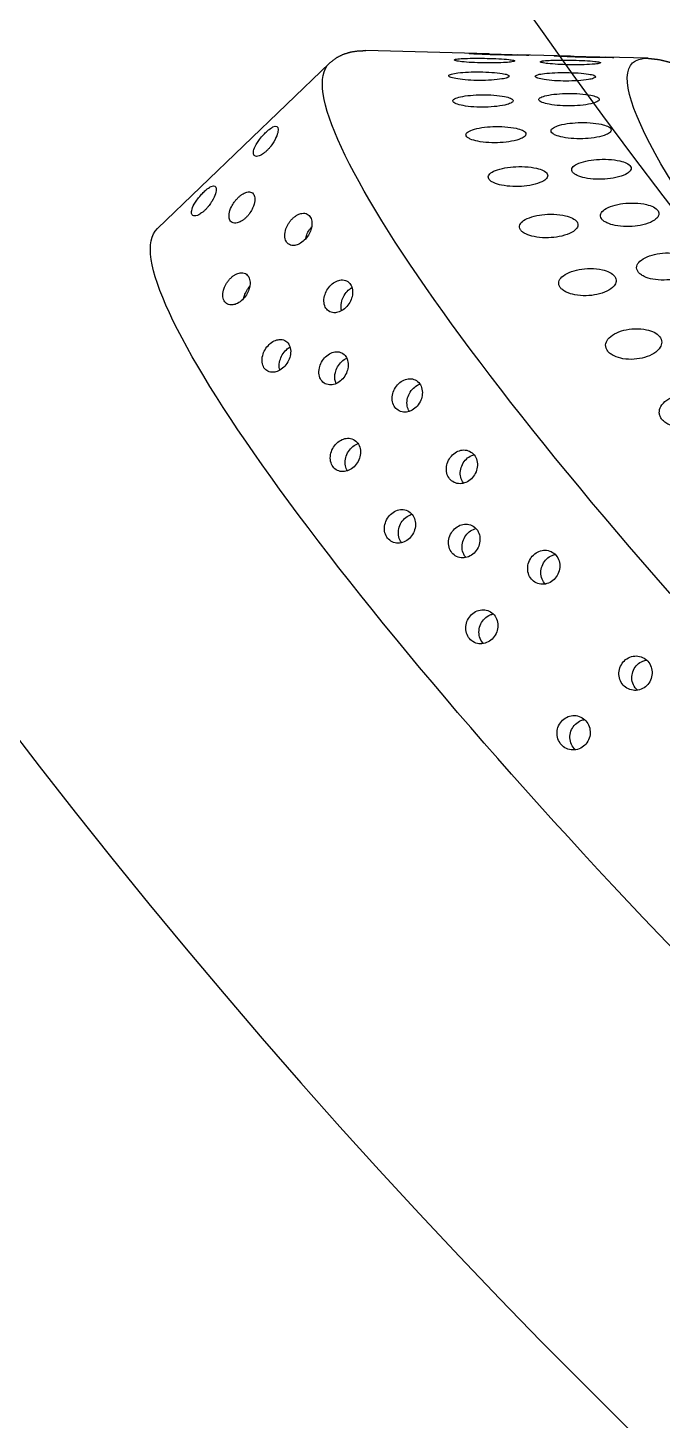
# Model space of a CAD drawing. Extents: x 528 to 612, y 788 to 934.
# Drawn here: x 559.004 to 560.356, y 837.241 to 840.211 of the extents above; entities that cross this region are included whole.
import ezdxf

# ---------------------------------------------------------------- set-up
doc = ezdxf.new("R2010")
doc.units = 0
doc.header["$MEASUREMENT"] = 0
doc.layers.add('1', color=4, linetype='Continuous')

# ---------------------------------------------------------------- blocks, each defined once
blk = doc.blocks.new('2010 FLAIR')
at = {"layer": '1'}
for p, q in [((31.7535, 34.5507), (31.4909, 34.5579)), ((31.9268, 34.546), (31.8135, 34.5491)), ((32.092, 34.5415), (32.0007, 34.544)), ((31.0464, 34.1783), (31.4131, 34.5312))]:
    blk.add_line(p, q, dxfattribs=at)
at = {"layer": '1', "color": 3}
blk.add_arc((41.8158, 41.5676), 13.9402, 181.83685, 248.53275, dxfattribs=at)
at = {"layer": '1', "color": 2}
blk.add_arc((41.1208, 41.1208), 11.3218, 180, 250.41397, dxfattribs=at)
at = {"layer": '1', "extrusion": (1.92441e-17, -2.00009e-17, -1)}
for centre, major_axis, start_param, end_param in [((33.0488, 33.503), (-0.9895, 1.0284), 2.994561, 6.430217), ((32.3464, 32.8272), (-1.3, 1.3511), 3.141593, 6.283185)]:
    blk.add_ellipse(centre, major_axis=major_axis, ratio=0.145722, start_param=start_param, end_param=end_param, dxfattribs=at)
at = {"layer": '1', "extrusion": (3.84882e-17, -4.00018e-17, -1)}
blk.add_ellipse((32.7131, 33.18), major_axis=(-1.3, 1.3511), ratio=0.145722, start_param=3.141593, end_param=6.283185, dxfattribs=at)
at = {"layer": '1'}
for points in [[(31.4131, 34.5312), (31.4271, 34.5422), (31.4426, 34.5501), (31.4586, 34.555), (31.4748, 34.5575), (31.4909, 34.5579)], [(32.092, 34.5415), (32.116, 34.5388), (32.1403, 34.5329), (32.1656, 34.5241), (32.1924, 34.5126), (32.2209, 34.4985), (32.2513, 34.4819), (32.2835, 34.4626), (32.3177, 34.4408), (32.3537, 34.4165), (32.3915, 34.3898), (32.4311, 34.3607), (32.4724, 34.3292), (32.5151, 34.2956), (32.5594, 34.2598), (32.605, 34.222), (32.6518, 34.1822), (32.6997, 34.1406), (32.7486, 34.0972), (32.7983, 34.0523), (32.8487, 34.0058)]]:
    blk.add_open_spline(points, degree=1, dxfattribs=at)
at = {"layer": '1', "color": 3}
for points, knots in [([(31.7496, 34.5413), (31.7418, 34.5415), (31.7333, 34.5416), (31.7168, 34.5416), (31.7088, 34.5414), (31.6964, 34.5409), (31.6909, 34.5406), (31.6848, 34.5399), (31.6831, 34.5396), (31.6806, 34.539), (31.6798, 34.5387), (31.6792, 34.538), (31.6794, 34.5376), (31.6806, 34.5369), (31.6817, 34.5365), (31.6861, 34.5354), (31.6906, 34.5347), (31.7014, 34.5335), (31.7087, 34.5329), (31.7244, 34.5321), (31.7328, 34.5318), (31.7486, 34.5315), (31.7575, 34.5314), (31.7746, 34.5318), (31.7828, 34.5321), (31.7942, 34.5329), (31.7986, 34.5333), (31.8053, 34.5344), (31.8074, 34.535), (31.8085, 34.5362), (31.8075, 34.5368), (31.8029, 34.5379), (31.7993, 34.5384), (31.7897, 34.5395), (31.7823, 34.54), (31.7663, 34.5408), (31.7577, 34.5411), (31.7496, 34.5413)], [0, 0, 0, 0, 0.0233552, 0.0233552, 0.0467103, 0.0467103, 0.0658795, 0.0658795, 0.0754641, 0.0754641, 0.0850487, 0.0850487, 0.0946332, 0.0946332, 0.1042178, 0.1042178, 0.123387, 0.123387, 0.1467421, 0.1467421, 0.1700973, 0.1700973, 0.1945396, 0.1945396, 0.2189818, 0.2189818, 0.2355966, 0.2355966, 0.2522113, 0.2522113, 0.2688261, 0.2688261, 0.2854408, 0.2854408, 0.3098831, 0.3098831, 0.3343253, 0.3343253, 0.3343253, 0.3343253]), ([(31.7848, 34.5499), (31.7772, 34.5501), (31.7687, 34.5503), (31.752, 34.5508), (31.7438, 34.551), (31.7309, 34.5513), (31.725, 34.5515), (31.7182, 34.5516), (31.7163, 34.5516), (31.7133, 34.5516), (31.7122, 34.5516), (31.711, 34.5515), (31.7108, 34.5514), (31.7115, 34.5513), (31.7123, 34.5512), (31.7159, 34.5509), (31.7199, 34.5506), (31.7298, 34.5501), (31.7367, 34.5498), (31.7518, 34.5492), (31.7599, 34.549), (31.7756, 34.5486), (31.7845, 34.5484), (31.8019, 34.5481), (31.8103, 34.548), (31.8223, 34.5479), (31.8272, 34.5479), (31.8346, 34.548), (31.8372, 34.548), (31.8393, 34.5482), (31.8389, 34.5482), (31.8353, 34.5484), (31.8321, 34.5486), (31.8234, 34.5488), (31.8165, 34.549), (31.8012, 34.5494), (31.7928, 34.5497), (31.7848, 34.5499)], [0, 0, 0, 0, 0.0233552, 0.0233552, 0.0467103, 0.0467103, 0.0658795, 0.0658795, 0.0754641, 0.0754641, 0.0850487, 0.0850487, 0.0946332, 0.0946332, 0.1042178, 0.1042178, 0.123387, 0.123387, 0.1467421, 0.1467421, 0.1700973, 0.1700973, 0.1945396, 0.1945396, 0.2189818, 0.2189818, 0.2355966, 0.2355966, 0.2522113, 0.2522113, 0.2688261, 0.2688261, 0.2854408, 0.2854408, 0.3098831, 0.3098831, 0.3343253, 0.3343253, 0.3343253, 0.3343253]), ([(31.9331, 34.5374), (31.9254, 34.5376), (31.9168, 34.5377), (31.9003, 34.5376), (31.8923, 34.5375), (31.8798, 34.537), (31.8743, 34.5367), (31.8682, 34.5359), (31.8665, 34.5357), (31.8641, 34.5351), (31.8633, 34.5347), (31.8626, 34.5341), (31.8628, 34.5337), (31.864, 34.533), (31.8651, 34.5326), (31.8695, 34.5315), (31.8741, 34.5308), (31.8849, 34.5296), (31.8922, 34.529), (31.9079, 34.5281), (31.9163, 34.5278), (31.9322, 34.5275), (31.9411, 34.5275), (31.9581, 34.5278), (31.9663, 34.5282), (31.9776, 34.529), (31.9821, 34.5294), (31.9887, 34.5305), (31.9908, 34.5311), (31.9919, 34.5323), (31.9909, 34.5329), (31.9863, 34.534), (31.9828, 34.5345), (31.9731, 34.5355), (31.9658, 34.5361), (31.9498, 34.5369), (31.9412, 34.5372), (31.9331, 34.5374)], [0, 0, 0, 0, 0.023389, 0.023389, 0.0467779, 0.0467779, 0.0659746, 0.0659746, 0.0755729, 0.0755729, 0.0851712, 0.0851712, 0.0947696, 0.0947696, 0.1043679, 0.1043679, 0.1235645, 0.1235645, 0.1469535, 0.1469535, 0.1703425, 0.1703425, 0.1947513, 0.1947513, 0.2191601, 0.2191601, 0.2357472, 0.2357472, 0.2523342, 0.2523342, 0.2689213, 0.2689213, 0.2855084, 0.2855084, 0.3099172, 0.3099172, 0.334326, 0.334326, 0.334326, 0.334326]), ([(31.9659, 34.5449), (31.9583, 34.5451), (31.9498, 34.5454), (31.9331, 34.5458), (31.9248, 34.5461), (31.9118, 34.5464), (31.906, 34.5465), (31.8992, 34.5466), (31.8973, 34.5467), (31.8942, 34.5467), (31.8932, 34.5466), (31.8919, 34.5466), (31.8918, 34.5465), (31.8925, 34.5464), (31.8933, 34.5463), (31.8968, 34.5459), (31.9009, 34.5457), (31.9108, 34.5452), (31.9177, 34.5448), (31.9328, 34.5443), (31.941, 34.544), (31.9567, 34.5436), (31.9656, 34.5434), (31.9829, 34.5431), (31.9913, 34.543), (32.0033, 34.543), (32.0081, 34.543), (32.0156, 34.543), (32.0182, 34.5431), (32.0203, 34.5432), (32.0198, 34.5433), (32.0162, 34.5435), (32.0131, 34.5436), (32.0044, 34.5439), (31.9975, 34.5441), (31.9822, 34.5445), (31.9738, 34.5447), (31.9659, 34.5449)], [0, 0, 0, 0, 0.023389, 0.023389, 0.0467779, 0.0467779, 0.0659746, 0.0659746, 0.0755729, 0.0755729, 0.0851712, 0.0851712, 0.0947696, 0.0947696, 0.1043679, 0.1043679, 0.1235645, 0.1235645, 0.1469535, 0.1469535, 0.1703425, 0.1703425, 0.1947513, 0.1947513, 0.2191601, 0.2191601, 0.2357472, 0.2357472, 0.2523342, 0.2523342, 0.2689213, 0.2689213, 0.2855084, 0.2855084, 0.3099172, 0.3099172, 0.334326, 0.334326, 0.334326, 0.334326]), ([(31.7338, 34.5124), (31.726, 34.5125), (31.7176, 34.5124), (31.7013, 34.5117), (31.6936, 34.5112), (31.6819, 34.5097), (31.6768, 34.5089), (31.6715, 34.5073), (31.6701, 34.5067), (31.6681, 34.5055), (31.6676, 34.5049), (31.6676, 34.5036), (31.668, 34.5029), (31.6699, 34.5016), (31.6712, 34.501), (31.6764, 34.4992), (31.6814, 34.4982), (31.693, 34.4964), (31.7007, 34.4956), (31.7168, 34.4945), (31.7253, 34.4942), (31.7412, 34.4942), (31.7501, 34.4944), (31.7667, 34.4955), (31.7746, 34.4963), (31.7852, 34.4981), (31.7893, 34.499), (31.795, 34.5011), (31.7966, 34.5022), (31.7967, 34.5044), (31.7952, 34.5055), (31.7896, 34.5076), (31.7856, 34.5084), (31.7751, 34.5101), (31.7673, 34.5109), (31.7508, 34.512), (31.742, 34.5123), (31.7338, 34.5124)], [0, 0, 0, 0, 0.0233552, 0.0233552, 0.0467103, 0.0467103, 0.0658795, 0.0658795, 0.0754641, 0.0754641, 0.0850487, 0.0850487, 0.0946332, 0.0946332, 0.1042178, 0.1042178, 0.123387, 0.123387, 0.1467421, 0.1467421, 0.1700973, 0.1700973, 0.1945396, 0.1945396, 0.2189818, 0.2189818, 0.2355966, 0.2355966, 0.2522113, 0.2522113, 0.2688261, 0.2688261, 0.2854408, 0.2854408, 0.3098831, 0.3098831, 0.3343253, 0.3343253, 0.3343253, 0.3343253]), ([(31.9183, 34.5111), (31.9105, 34.5112), (31.902, 34.5111), (31.8857, 34.5104), (31.878, 34.5098), (31.8662, 34.5084), (31.8612, 34.5076), (31.8558, 34.506), (31.8544, 34.5054), (31.8525, 34.5042), (31.852, 34.5036), (31.8519, 34.5023), (31.8524, 34.5016), (31.8542, 34.5003), (31.8556, 34.4997), (31.8608, 34.4979), (31.8658, 34.4968), (31.8774, 34.495), (31.8851, 34.4942), (31.9013, 34.4932), (31.9097, 34.4929), (31.9257, 34.4929), (31.9345, 34.4931), (31.9511, 34.4942), (31.9589, 34.495), (31.9696, 34.4968), (31.9736, 34.4977), (31.9793, 34.4998), (31.9809, 34.5009), (31.981, 34.5031), (31.9795, 34.5042), (31.974, 34.5062), (31.97, 34.5071), (31.9595, 34.5088), (31.9517, 34.5096), (31.9352, 34.5107), (31.9264, 34.511), (31.9183, 34.5111)], [0, 0, 0, 0, 0.023389, 0.023389, 0.0467779, 0.0467779, 0.0659746, 0.0659746, 0.0755729, 0.0755729, 0.0851712, 0.0851712, 0.0947696, 0.0947696, 0.1043679, 0.1043679, 0.1235645, 0.1235645, 0.1469535, 0.1469535, 0.1703425, 0.1703425, 0.1947513, 0.1947513, 0.2191601, 0.2191601, 0.2357472, 0.2357472, 0.2523342, 0.2523342, 0.2689213, 0.2689213, 0.2855084, 0.2855084, 0.3099172, 0.3099172, 0.334326, 0.334326, 0.334326, 0.334326]), ([(31.7378, 34.4636), (31.7301, 34.4635), (31.7217, 34.4631), (31.7059, 34.4617), (31.6985, 34.4607), (31.6876, 34.4583), (31.683, 34.4568), (31.6784, 34.4544), (31.6773, 34.4535), (31.676, 34.4517), (31.6758, 34.4508), (31.6763, 34.4489), (31.677, 34.448), (31.6794, 34.4462), (31.6811, 34.4453), (31.687, 34.4429), (31.6924, 34.4415), (31.7047, 34.4392), (31.7127, 34.4383), (31.7292, 34.4372), (31.7377, 34.4371), (31.7535, 34.4374), (31.7622, 34.438), (31.7783, 34.4399), (31.7858, 34.4412), (31.7956, 34.444), (31.7992, 34.4454), (31.804, 34.4485), (31.8051, 34.4502), (31.8041, 34.4534), (31.8021, 34.455), (31.7957, 34.4578), (31.7912, 34.459), (31.78, 34.4613), (31.7719, 34.4623), (31.7549, 34.4635), (31.746, 34.4637), (31.7378, 34.4636)], [0, 0, 0, 0, 0.0233552, 0.0233552, 0.0467103, 0.0467103, 0.0658795, 0.0658795, 0.0754641, 0.0754641, 0.0850487, 0.0850487, 0.0946332, 0.0946332, 0.1042178, 0.1042178, 0.123387, 0.123387, 0.1467421, 0.1467421, 0.1700973, 0.1700973, 0.1945396, 0.1945396, 0.2189818, 0.2189818, 0.2355966, 0.2355966, 0.2522113, 0.2522113, 0.2688261, 0.2688261, 0.2854408, 0.2854408, 0.3098831, 0.3098831, 0.3343253, 0.3343253, 0.3343253, 0.3343253]), ([(31.9216, 34.4664), (31.9139, 34.4664), (31.9055, 34.466), (31.8897, 34.4646), (31.8823, 34.4635), (31.8713, 34.4611), (31.8667, 34.4597), (31.8621, 34.4572), (31.861, 34.4564), (31.8597, 34.4546), (31.8594, 34.4536), (31.86, 34.4518), (31.8607, 34.4508), (31.8631, 34.449), (31.8648, 34.4482), (31.8707, 34.4457), (31.8762, 34.4443), (31.8885, 34.4421), (31.8965, 34.4411), (31.913, 34.4401), (31.9215, 34.4399), (31.9373, 34.4403), (31.946, 34.4408), (31.9621, 34.4427), (31.9695, 34.4441), (31.9793, 34.4469), (31.983, 34.4483), (31.9877, 34.4514), (31.9888, 34.4531), (31.9878, 34.4563), (31.9858, 34.4579), (31.9794, 34.4607), (31.975, 34.4619), (31.9637, 34.4641), (31.9556, 34.4651), (31.9386, 34.4663), (31.9298, 34.4665), (31.9216, 34.4664)], [0, 0, 0, 0, 0.023389, 0.023389, 0.0467779, 0.0467779, 0.0659746, 0.0659746, 0.0755729, 0.0755729, 0.0851712, 0.0851712, 0.0947696, 0.0947696, 0.1043679, 0.1043679, 0.1235645, 0.1235645, 0.1469535, 0.1469535, 0.1703425, 0.1703425, 0.1947513, 0.1947513, 0.2191601, 0.2191601, 0.2357472, 0.2357472, 0.2523342, 0.2523342, 0.2689213, 0.2689213, 0.2855084, 0.2855084, 0.3099172, 0.3099172, 0.334326, 0.334326, 0.334326, 0.334326]), ([(31.2797, 34.3445), (31.2813, 34.3461), (31.2829, 34.3477), (31.2858, 34.351), (31.2872, 34.3527), (31.2909, 34.3576), (31.2929, 34.3606), (31.2984, 34.3698), (31.3006, 34.3751), (31.3033, 34.384), (31.3038, 34.3874), (31.3033, 34.3955), (31.3007, 34.3989), (31.2908, 34.3941), (31.2881, 34.3925), (31.2838, 34.3891), (31.2827, 34.3882), (31.2804, 34.3862), (31.2792, 34.3851), (31.2768, 34.3828), (31.2756, 34.3816), (31.2732, 34.3791), (31.2721, 34.3779), (31.2676, 34.3728), (31.2646, 34.369), (31.2537, 34.3537), (31.2508, 34.3449), (31.2512, 34.3369), (31.2521, 34.3346), (31.256, 34.3322), (31.259, 34.3318), (31.2655, 34.3342), (31.2678, 34.3353), (31.2719, 34.338), (31.2734, 34.339), (31.2764, 34.3415), (31.278, 34.3429), (31.2797, 34.3445)], [0, 0, 0, 0, 0.0069049, 0.0069049, 0.0138098, 0.0138098, 0.0276196, 0.0276196, 0.0621946, 0.0621946, 0.0967696, 0.0967696, 0.172591, 0.172591, 0.1905104, 0.1905104, 0.1954315, 0.1954315, 0.2003527, 0.2003527, 0.2052739, 0.2052739, 0.2101951, 0.2101951, 0.2281145, 0.2281145, 0.3039359, 0.3039359, 0.3385109, 0.3385109, 0.3730859, 0.3730859, 0.3868957, 0.3868957, 0.3938006, 0.3938006, 0.4007055, 0.4007055, 0.4007055, 0.4007055]), ([(31.7616, 34.3957), (31.7539, 34.3954), (31.7457, 34.3947), (31.7305, 34.3924), (31.7235, 34.3909), (31.7134, 34.3874), (31.7093, 34.3854), (31.7056, 34.3821), (31.7048, 34.3809), (31.704, 34.3785), (31.7041, 34.3773), (31.7052, 34.3749), (31.7062, 34.3737), (31.7092, 34.3714), (31.7111, 34.3703), (31.7177, 34.3673), (31.7235, 34.3657), (31.7364, 34.3631), (31.7446, 34.3621), (31.7612, 34.3612), (31.7697, 34.3613), (31.7854, 34.3621), (31.7938, 34.363), (31.8092, 34.3659), (31.8162, 34.3678), (31.8251, 34.3717), (31.8283, 34.3736), (31.8321, 34.3777), (31.8327, 34.38), (31.8307, 34.3841), (31.8282, 34.3861), (31.8209, 34.3896), (31.8161, 34.3911), (31.8042, 34.3937), (31.7958, 34.3948), (31.7785, 34.396), (31.7696, 34.396), (31.7616, 34.3957)], [0, 0, 0, 0, 0.0233552, 0.0233552, 0.0467103, 0.0467103, 0.0658795, 0.0658795, 0.0754641, 0.0754641, 0.0850487, 0.0850487, 0.0946332, 0.0946332, 0.1042178, 0.1042178, 0.123387, 0.123387, 0.1467421, 0.1467421, 0.1700973, 0.1700973, 0.1945396, 0.1945396, 0.2189818, 0.2189818, 0.2355966, 0.2355966, 0.2522113, 0.2522113, 0.2688261, 0.2688261, 0.2854408, 0.2854408, 0.3098831, 0.3098831, 0.3343253, 0.3343253, 0.3343253, 0.3343253]), ([(31.9432, 34.4042), (31.9355, 34.4039), (31.9273, 34.4032), (31.9121, 34.4009), (31.905, 34.3994), (31.895, 34.3959), (31.8908, 34.3939), (31.8871, 34.3906), (31.8863, 34.3894), (31.8855, 34.387), (31.8856, 34.3858), (31.8867, 34.3834), (31.8877, 34.3822), (31.8907, 34.3799), (31.8926, 34.3788), (31.8992, 34.3758), (31.905, 34.3742), (31.9179, 34.3716), (31.9261, 34.3706), (31.9428, 34.3697), (31.9513, 34.3698), (31.967, 34.3706), (31.9754, 34.3715), (31.9908, 34.3744), (31.9978, 34.3764), (32.0066, 34.3802), (32.0099, 34.3821), (32.0136, 34.3863), (32.0141, 34.3885), (32.0122, 34.3926), (32.0097, 34.3947), (32.0024, 34.3981), (31.9976, 34.3996), (31.9857, 34.4022), (31.9774, 34.4033), (31.9601, 34.4045), (31.9512, 34.4045), (31.9432, 34.4042)], [0, 0, 0, 0, 0.023389, 0.023389, 0.0467779, 0.0467779, 0.0659746, 0.0659746, 0.0755729, 0.0755729, 0.0851712, 0.0851712, 0.0947696, 0.0947696, 0.1043679, 0.1043679, 0.1235645, 0.1235645, 0.1469535, 0.1469535, 0.1703425, 0.1703425, 0.1947513, 0.1947513, 0.2191601, 0.2191601, 0.2357472, 0.2357472, 0.2523342, 0.2523342, 0.2689213, 0.2689213, 0.2855084, 0.2855084, 0.3099172, 0.3099172, 0.334326, 0.334326, 0.334326, 0.334326]), ([(31.8046, 34.3099), (31.797, 34.3094), (31.7891, 34.3083), (31.7746, 34.305), (31.7681, 34.3029), (31.759, 34.2983), (31.7554, 34.2958), (31.7525, 34.2916), (31.7519, 34.2901), (31.7518, 34.2871), (31.7521, 34.2856), (31.7538, 34.2828), (31.7551, 34.2813), (31.7585, 34.2786), (31.7607, 34.2774), (31.768, 34.2739), (31.7741, 34.2721), (31.7874, 34.2694), (31.7957, 34.2684), (31.8125, 34.2678), (31.8209, 34.2681), (31.8362, 34.2695), (31.8443, 34.2709), (31.8589, 34.2748), (31.8654, 34.2774), (31.8733, 34.2823), (31.8761, 34.2847), (31.8789, 34.2899), (31.8789, 34.2926), (31.876, 34.2976), (31.873, 34.3), (31.8649, 34.3041), (31.8598, 34.3057), (31.8473, 34.3087), (31.8388, 34.3098), (31.8213, 34.3107), (31.8125, 34.3106), (31.8046, 34.3099)], [0, 0, 0, 0, 0.0233552, 0.0233552, 0.0467103, 0.0467103, 0.0658795, 0.0658795, 0.0754641, 0.0754641, 0.0850487, 0.0850487, 0.0946332, 0.0946332, 0.1042178, 0.1042178, 0.123387, 0.123387, 0.1467421, 0.1467421, 0.1700973, 0.1700973, 0.1945396, 0.1945396, 0.2189818, 0.2189818, 0.2355966, 0.2355966, 0.2522113, 0.2522113, 0.2688261, 0.2688261, 0.2854408, 0.2854408, 0.3098831, 0.3098831, 0.3343253, 0.3343253, 0.3343253, 0.3343253]), ([(31.9825, 34.3255), (31.9749, 34.3249), (31.967, 34.3238), (31.9525, 34.3206), (31.9459, 34.3184), (31.9368, 34.3139), (31.9332, 34.3114), (31.9303, 34.3071), (31.9297, 34.3057), (31.9295, 34.3027), (31.9299, 34.3012), (31.9316, 34.2983), (31.9329, 34.2969), (31.9363, 34.2942), (31.9385, 34.2929), (31.9458, 34.2895), (31.9519, 34.2877), (31.9653, 34.2849), (31.9736, 34.2839), (31.9904, 34.2833), (31.9988, 34.2836), (32.014, 34.2851), (32.0222, 34.2865), (32.0368, 34.2904), (32.0432, 34.2929), (32.0512, 34.2979), (32.0539, 34.3003), (32.0567, 34.3054), (32.0567, 34.3082), (32.0538, 34.3132), (32.0508, 34.3156), (32.0427, 34.3197), (32.0376, 34.3213), (32.0252, 34.3242), (32.0166, 34.3253), (31.9992, 34.3263), (31.9904, 34.3261), (31.9825, 34.3255)], [0, 0, 0, 0, 0.023389, 0.023389, 0.0467779, 0.0467779, 0.0659746, 0.0659746, 0.0755729, 0.0755729, 0.0851712, 0.0851712, 0.0947696, 0.0947696, 0.1043679, 0.1043679, 0.1235645, 0.1235645, 0.1469535, 0.1469535, 0.1703425, 0.1703425, 0.1947513, 0.1947513, 0.2191601, 0.2191601, 0.2357472, 0.2357472, 0.2523342, 0.2523342, 0.2689213, 0.2689213, 0.2855084, 0.2855084, 0.3099172, 0.3099172, 0.334326, 0.334326, 0.334326, 0.334326]), ([(31.1477, 34.2175), (31.1493, 34.2191), (31.1509, 34.2207), (31.1538, 34.224), (31.1552, 34.2257), (31.1589, 34.2306), (31.161, 34.2337), (31.1664, 34.2428), (31.1686, 34.2481), (31.1713, 34.257), (31.1718, 34.2604), (31.1714, 34.2685), (31.1687, 34.2719), (31.1588, 34.2671), (31.1561, 34.2655), (31.1518, 34.2621), (31.1507, 34.2613), (31.1484, 34.2592), (31.1472, 34.2581), (31.1448, 34.2558), (31.1436, 34.2546), (31.1412, 34.2521), (31.1401, 34.2509), (31.1356, 34.2458), (31.1326, 34.242), (31.1217, 34.2267), (31.1188, 34.2179), (31.1192, 34.2099), (31.1201, 34.2077), (31.124, 34.2052), (31.127, 34.2048), (31.1335, 34.2072), (31.1358, 34.2083), (31.1399, 34.211), (31.1414, 34.212), (31.1445, 34.2145), (31.1461, 34.2159), (31.1477, 34.2175)], [0, 0, 0, 0, 0.0069049, 0.0069049, 0.0138098, 0.0138098, 0.0276196, 0.0276196, 0.0621946, 0.0621946, 0.0967696, 0.0967696, 0.172591, 0.172591, 0.1905104, 0.1905104, 0.1954315, 0.1954315, 0.2003527, 0.2003527, 0.2052739, 0.2052739, 0.2101951, 0.2101951, 0.2281145, 0.2281145, 0.3039359, 0.3039359, 0.3385109, 0.3385109, 0.3730859, 0.3730859, 0.3868957, 0.3868957, 0.3938006, 0.3938006, 0.4007055, 0.4007055, 0.4007055, 0.4007055]), ([(31.2349, 34.2014), (31.2365, 34.2029), (31.2381, 34.2046), (31.241, 34.2081), (31.2424, 34.2099), (31.246, 34.2153), (31.2479, 34.2189), (31.2519, 34.2278), (31.2533, 34.2331), (31.2542, 34.2422), (31.2537, 34.2459), (31.2516, 34.2516), (31.2498, 34.2541), (31.2445, 34.2568), (31.2411, 34.2572), (31.2346, 34.2555), (31.2319, 34.2544), (31.2274, 34.2517), (31.2258, 34.2506), (31.2225, 34.2481), (31.2209, 34.2467), (31.2175, 34.2435), (31.216, 34.2418), (31.213, 34.2383), (31.2116, 34.2365), (31.2079, 34.2313), (31.2059, 34.2279), (31.2016, 34.2192), (31.2, 34.214), (31.1987, 34.2049), (31.1991, 34.201), (31.2011, 34.1953), (31.2029, 34.1929), (31.2084, 34.1899), (31.212, 34.1894), (31.2189, 34.191), (31.2218, 34.1921), (31.2266, 34.1948), (31.2283, 34.1959), (31.2316, 34.1984), (31.2333, 34.1998), (31.2349, 34.2014)], [0, 0, 0, 0, 0.0068348, 0.0068348, 0.0136695, 0.0136695, 0.027339, 0.027339, 0.0535624, 0.0535624, 0.0797858, 0.0797858, 0.1072813, 0.1072813, 0.1347768, 0.1347768, 0.1487269, 0.1487269, 0.155702, 0.155702, 0.162677, 0.162677, 0.1696521, 0.1696521, 0.1766272, 0.1766272, 0.1905773, 0.1905773, 0.2180728, 0.2180728, 0.2455682, 0.2455682, 0.2717917, 0.2717917, 0.2980151, 0.2980151, 0.3116846, 0.3116846, 0.3185193, 0.3185193, 0.3253541, 0.3253541, 0.3253541, 0.3253541]), ([(31.3596, 34.1534), (31.3628, 34.1565), (31.3658, 34.1603), (31.3706, 34.168), (31.3724, 34.172), (31.3753, 34.1809), (31.3761, 34.1861), (31.3757, 34.1952), (31.3747, 34.199), (31.3714, 34.205), (31.369, 34.2076), (31.3627, 34.2108), (31.3589, 34.2114), (31.3518, 34.2103), (31.3485, 34.2093), (31.3433, 34.2065), (31.3416, 34.2054), (31.3381, 34.2029), (31.3363, 34.2014), (31.3331, 34.1983), (31.3315, 34.1965), (31.3286, 34.1929), (31.3272, 34.191), (31.3236, 34.1853), (31.3217, 34.1814), (31.3186, 34.1727), (31.3177, 34.1675), (31.3179, 34.1584), (31.3189, 34.1545), (31.3221, 34.1485), (31.3245, 34.1459), (31.3309, 34.1426), (31.3348, 34.1419), (31.3422, 34.1429), (31.3456, 34.144), (31.3526, 34.1476), (31.3563, 34.1502), (31.3596, 34.1534)], [0, 0, 0, 0, 0.0136716, 0.0136716, 0.0273431, 0.0273431, 0.0484006, 0.0484006, 0.0694582, 0.0694582, 0.0910856, 0.0910856, 0.1127131, 0.1127131, 0.1264894, 0.1264894, 0.1333775, 0.1333775, 0.1402657, 0.1402657, 0.1471538, 0.1471538, 0.154042, 0.154042, 0.1678183, 0.1678183, 0.1894457, 0.1894457, 0.2110732, 0.2110732, 0.2321307, 0.2321307, 0.2531882, 0.2531882, 0.2668598, 0.2668598, 0.2805313, 0.2805313, 0.2805313, 0.2805313]), ([(32.0389, 34.2316), (32.0316, 34.2307), (32.0239, 34.2291), (32.0102, 34.2249), (32.0042, 34.2222), (31.996, 34.2165), (31.993, 34.2134), (31.9909, 34.2083), (31.9907, 34.2066), (31.9911, 34.2031), (31.9917, 34.2014), (31.9939, 34.198), (31.9955, 34.1964), (31.9994, 34.1933), (32.0017, 34.1919), (32.0096, 34.1881), (32.016, 34.1862), (32.0297, 34.1834), (32.0381, 34.1825), (32.0547, 34.1823), (32.063, 34.1829), (32.0778, 34.1852), (32.0855, 34.187), (32.0992, 34.1921), (32.1051, 34.1953), (32.1121, 34.2013), (32.1143, 34.2042), (32.1161, 34.2103), (32.1156, 34.2135), (32.1118, 34.2193), (32.1084, 34.2221), (32.0996, 34.2266), (32.0943, 34.2283), (32.0814, 34.2314), (32.0727, 34.2325), (32.0553, 34.233), (32.0466, 34.2326), (32.0389, 34.2316)], [0, 0, 0, 0, 0.023389, 0.023389, 0.0467779, 0.0467779, 0.0659746, 0.0659746, 0.0755729, 0.0755729, 0.0851712, 0.0851712, 0.0947696, 0.0947696, 0.1043679, 0.1043679, 0.1235645, 0.1235645, 0.1469535, 0.1469535, 0.1703425, 0.1703425, 0.1947513, 0.1947513, 0.2191601, 0.2191601, 0.2357472, 0.2357472, 0.2523342, 0.2523342, 0.2689213, 0.2689213, 0.2855084, 0.2855084, 0.3099172, 0.3099172, 0.334326, 0.334326, 0.334326, 0.334326]), ([(31.362, 34.1559), (31.3626, 34.1589), (31.3636, 34.162), (31.3662, 34.1684), (31.3681, 34.1721), (31.3718, 34.1777), (31.3731, 34.1795), (31.3748, 34.1816), (31.375, 34.1818), (31.3752, 34.1821)], [0.10627562, 0.10627562, 0.10627562, 0.10627562, 0.12011122, 0.12011122, 0.13392931, 0.13392931, 0.14083836, 0.14083836, 0.14184706, 0.14184706, 0.14184706, 0.14184706]), ([(31.8662, 34.2077), (31.8588, 34.2068), (31.8512, 34.2053), (31.8375, 34.201), (31.8315, 34.1983), (31.8234, 34.1926), (31.8203, 34.1895), (31.8183, 34.1844), (31.818, 34.1827), (31.8184, 34.1792), (31.8191, 34.1775), (31.8213, 34.1741), (31.8228, 34.1725), (31.8267, 34.1695), (31.8291, 34.168), (31.8369, 34.1642), (31.8433, 34.1623), (31.857, 34.1595), (31.8654, 34.1587), (31.882, 34.1585), (31.8902, 34.1591), (31.905, 34.1613), (31.9128, 34.1632), (31.9266, 34.1682), (31.9325, 34.1714), (31.9394, 34.1774), (31.9417, 34.1803), (31.9434, 34.1864), (31.9429, 34.1896), (31.9391, 34.1954), (31.9357, 34.1982), (31.9269, 34.2027), (31.9216, 34.2045), (31.9087, 34.2076), (31.9, 34.2086), (31.8826, 34.2092), (31.8739, 34.2087), (31.8662, 34.2077)], [0, 0, 0, 0, 0.0233552, 0.0233552, 0.0467103, 0.0467103, 0.0658795, 0.0658795, 0.0754641, 0.0754641, 0.0850487, 0.0850487, 0.0946332, 0.0946332, 0.1042178, 0.1042178, 0.123387, 0.123387, 0.1467421, 0.1467421, 0.1700973, 0.1700973, 0.1945396, 0.1945396, 0.2189818, 0.2189818, 0.2355966, 0.2355966, 0.2522113, 0.2522113, 0.2688261, 0.2688261, 0.2854408, 0.2854408, 0.3098831, 0.3098831, 0.3343253, 0.3343253, 0.3343253, 0.3343253]), ([(32.1115, 34.1242), (32.1044, 34.1229), (32.0971, 34.1208), (32.0843, 34.1155), (32.0788, 34.1121), (32.0717, 34.1054), (32.0692, 34.1017), (32.068, 34.0959), (32.068, 34.0939), (32.069, 34.0899), (32.0699, 34.0879), (32.0726, 34.0842), (32.0744, 34.0824), (32.0787, 34.079), (32.0812, 34.0775), (32.0895, 34.0734), (32.0961, 34.0715), (32.11, 34.0688), (32.1184, 34.0681), (32.1348, 34.0685), (32.1428, 34.0695), (32.157, 34.0726), (32.1644, 34.075), (32.1771, 34.0812), (32.1824, 34.085), (32.1883, 34.0921), (32.1901, 34.0955), (32.1909, 34.1025), (32.1899, 34.1061), (32.1852, 34.1126), (32.1814, 34.1156), (32.1721, 34.1205), (32.1665, 34.1223), (32.1534, 34.1254), (32.1446, 34.1263), (32.1274, 34.1264), (32.1189, 34.1255), (32.1115, 34.1242)], [0, 0, 0, 0, 0.023389, 0.023389, 0.0467779, 0.0467779, 0.0659746, 0.0659746, 0.0755729, 0.0755729, 0.0851712, 0.0851712, 0.0947696, 0.0947696, 0.1043679, 0.1043679, 0.1235645, 0.1235645, 0.1469535, 0.1469535, 0.1703425, 0.1703425, 0.1947513, 0.1947513, 0.2191601, 0.2191601, 0.2357472, 0.2357472, 0.2523342, 0.2523342, 0.2689213, 0.2689213, 0.2855084, 0.2855084, 0.3099172, 0.3099172, 0.334326, 0.334326, 0.334326, 0.334326]), ([(31.9453, 34.0909), (31.9382, 34.0895), (31.9309, 34.0875), (31.9182, 34.0821), (31.9127, 34.0788), (31.9056, 34.0721), (31.9031, 34.0684), (31.9019, 34.0625), (31.9019, 34.0605), (31.9029, 34.0566), (31.9038, 34.0546), (31.9065, 34.0509), (31.9082, 34.0491), (31.9126, 34.0457), (31.9151, 34.0442), (31.9234, 34.0402), (31.93, 34.0382), (31.9438, 34.0355), (31.9522, 34.0348), (31.9686, 34.0352), (31.9766, 34.0362), (31.9908, 34.0393), (31.9982, 34.0416), (32.0109, 34.0478), (32.0163, 34.0517), (32.0222, 34.0588), (32.0239, 34.0622), (32.0247, 34.0692), (32.0237, 34.0728), (32.0191, 34.0793), (32.0153, 34.0823), (32.0059, 34.0872), (32.0004, 34.0891), (31.9872, 34.0921), (31.9784, 34.093), (31.9612, 34.0931), (31.9527, 34.0922), (31.9453, 34.0909)], [0, 0, 0, 0, 0.0233552, 0.0233552, 0.0467103, 0.0467103, 0.0658795, 0.0658795, 0.0754641, 0.0754641, 0.0850487, 0.0850487, 0.0946332, 0.0946332, 0.1042178, 0.1042178, 0.123387, 0.123387, 0.1467421, 0.1467421, 0.1700973, 0.1700973, 0.1945396, 0.1945396, 0.2189818, 0.2189818, 0.2355966, 0.2355966, 0.2522113, 0.2522113, 0.2688261, 0.2688261, 0.2854408, 0.2854408, 0.3098831, 0.3098831, 0.3343253, 0.3343253, 0.3343253, 0.3343253]), ([(31.2276, 34.0264), (31.2308, 34.0295), (31.2338, 34.0333), (31.2386, 34.041), (31.2404, 34.045), (31.2434, 34.0539), (31.2441, 34.0591), (31.2437, 34.0682), (31.2427, 34.072), (31.2395, 34.078), (31.237, 34.0806), (31.2307, 34.0838), (31.2269, 34.0844), (31.2198, 34.0833), (31.2165, 34.0823), (31.2113, 34.0795), (31.2096, 34.0784), (31.2061, 34.0759), (31.2044, 34.0744), (31.2011, 34.0713), (31.1995, 34.0695), (31.1966, 34.0659), (31.1952, 34.064), (31.1916, 34.0583), (31.1897, 34.0544), (31.1866, 34.0457), (31.1857, 34.0405), (31.1859, 34.0314), (31.1869, 34.0275), (31.1901, 34.0215), (31.1925, 34.0189), (31.1989, 34.0156), (31.2029, 34.0149), (31.2102, 34.016), (31.2136, 34.017), (31.2207, 34.0206), (31.2243, 34.0233), (31.2276, 34.0264)], [0, 0, 0, 0, 0.0136716, 0.0136716, 0.0273431, 0.0273431, 0.0484006, 0.0484006, 0.0694582, 0.0694582, 0.0910856, 0.0910856, 0.1127131, 0.1127131, 0.1264894, 0.1264894, 0.1333775, 0.1333775, 0.1402657, 0.1402657, 0.1471538, 0.1471538, 0.154042, 0.154042, 0.1678183, 0.1678183, 0.1894457, 0.1894457, 0.2110732, 0.2110732, 0.2321307, 0.2321307, 0.2531882, 0.2531882, 0.2668598, 0.2668598, 0.2805313, 0.2805313, 0.2805313, 0.2805313]), ([(31.4477, 34.0095), (31.451, 34.0127), (31.454, 34.0166), (31.4586, 34.0247), (31.4603, 34.029), (31.4625, 34.0379), (31.4628, 34.043), (31.4616, 34.0521), (31.4602, 34.056), (31.4562, 34.0622), (31.4533, 34.0649), (31.4464, 34.0683), (31.4423, 34.069), (31.4348, 34.0684), (31.4311, 34.0674), (31.4236, 34.0637), (31.4198, 34.0611), (31.4132, 34.0548), (31.4102, 34.0509), (31.4055, 34.0428), (31.4038, 34.0386), (31.4015, 34.0297), (31.4011, 34.0247), (31.4022, 34.0156), (31.4036, 34.0116), (31.4076, 34.0055), (31.4104, 34.0028), (31.4174, 33.9993), (31.4215, 33.9985), (31.4292, 33.9991), (31.433, 34.0001), (31.4406, 34.0037), (31.4445, 34.0064), (31.4477, 34.0095)], [0, 0, 0, 0, 0.0137254, 0.0137254, 0.0274508, 0.0274508, 0.0453851, 0.0453851, 0.0633195, 0.0633195, 0.0815469, 0.0815469, 0.0997743, 0.0997743, 0.1135448, 0.1135448, 0.1273153, 0.1273153, 0.1410857, 0.1410857, 0.1548562, 0.1548562, 0.1730836, 0.1730836, 0.191311, 0.191311, 0.2092454, 0.2092454, 0.2271798, 0.2271798, 0.2409052, 0.2409052, 0.2546305, 0.2546305, 0.2546305, 0.2546305]), ([(31.23, 34.0289), (31.2306, 34.0319), (31.2316, 34.035), (31.2342, 34.0414), (31.2361, 34.0451), (31.2398, 34.0507), (31.2411, 34.0525), (31.2428, 34.0546), (31.243, 34.0548), (31.2433, 34.0551)], [0.10627562, 0.10627562, 0.10627562, 0.10627562, 0.12011122, 0.12011122, 0.13392931, 0.13392931, 0.14083836, 0.14083836, 0.14184706, 0.14184706, 0.14184706, 0.14184706]), ([(31.4392, 34.0031), (31.4386, 34.005), (31.4382, 34.0071), (31.4376, 34.0138), (31.4381, 34.0189), (31.4406, 34.0277), (31.4423, 34.0318), (31.4471, 34.0398), (31.4501, 34.0437), (31.4558, 34.0491), (31.4584, 34.0512), (31.4611, 34.0528)], [0.07459591, 0.07459591, 0.07459591, 0.07459591, 0.08376941, 0.08376941, 0.10280122, 0.10280122, 0.11656798, 0.11656798, 0.13033474, 0.13033474, 0.14038295, 0.14038295, 0.14038295, 0.14038295]), ([(32.0405, 33.9613), (32.0338, 33.9596), (32.0269, 33.957), (32.0152, 33.9505), (32.0102, 33.9465), (32.0042, 33.9387), (32.0022, 33.9345), (32.0019, 33.9279), (32.0021, 33.9257), (32.0036, 33.9213), (32.0048, 33.9191), (32.0079, 33.915), (32.0099, 33.9131), (32.0146, 33.9096), (32.0172, 33.908), (32.0259, 33.9038), (32.0326, 33.9019), (32.0465, 33.8994), (32.0548, 33.899), (32.0708, 33.9001), (32.0785, 33.9015), (32.0921, 33.9055), (32.099, 33.9084), (32.1107, 33.9158), (32.1154, 33.9203), (32.1202, 33.9284), (32.1215, 33.9323), (32.1214, 33.9401), (32.1199, 33.9442), (32.1145, 33.9512), (32.1104, 33.9545), (32.1005, 33.9595), (32.0948, 33.9614), (32.0815, 33.9643), (32.0728, 33.965), (32.0558, 33.9644), (32.0476, 33.9631), (32.0405, 33.9613)], [0, 0, 0, 0, 0.0233552, 0.0233552, 0.0467103, 0.0467103, 0.0658795, 0.0658795, 0.0754641, 0.0754641, 0.0850487, 0.0850487, 0.0946332, 0.0946332, 0.1042178, 0.1042178, 0.123387, 0.123387, 0.1467421, 0.1467421, 0.1700973, 0.1700973, 0.1945396, 0.1945396, 0.2189818, 0.2189818, 0.2355966, 0.2355966, 0.2522113, 0.2522113, 0.2688261, 0.2688261, 0.2854408, 0.2854408, 0.3098831, 0.3098831, 0.3343253, 0.3343253, 0.3343253, 0.3343253]), ([(31.3157, 33.8826), (31.319, 33.8857), (31.322, 33.8896), (31.3267, 33.8978), (31.3283, 33.9021), (31.3305, 33.9109), (31.3308, 33.916), (31.3297, 33.9251), (31.3282, 33.929), (31.3242, 33.9352), (31.3214, 33.9379), (31.3144, 33.9413), (31.3103, 33.942), (31.3028, 33.9414), (31.2991, 33.9404), (31.2916, 33.9368), (31.2878, 33.9341), (31.2813, 33.9278), (31.2782, 33.9239), (31.2735, 33.9158), (31.2718, 33.9116), (31.2695, 33.9027), (31.2691, 33.8977), (31.2702, 33.8886), (31.2716, 33.8846), (31.2756, 33.8785), (31.2784, 33.8758), (31.2854, 33.8723), (31.2895, 33.8715), (31.2972, 33.8721), (31.301, 33.8731), (31.3087, 33.8767), (31.3125, 33.8794), (31.3157, 33.8826)], [0, 0, 0, 0, 0.0137254, 0.0137254, 0.0274508, 0.0274508, 0.0453851, 0.0453851, 0.0633195, 0.0633195, 0.0815469, 0.0815469, 0.0997743, 0.0997743, 0.1135448, 0.1135448, 0.1273153, 0.1273153, 0.1410857, 0.1410857, 0.1548562, 0.1548562, 0.1730836, 0.1730836, 0.191311, 0.191311, 0.2092454, 0.2092454, 0.2271798, 0.2271798, 0.2409052, 0.2409052, 0.2546305, 0.2546305, 0.2546305, 0.2546305]), ([(31.3072, 33.8761), (31.3066, 33.878), (31.3062, 33.8801), (31.3056, 33.8868), (31.3061, 33.8919), (31.3086, 33.9007), (31.3103, 33.9048), (31.3151, 33.9128), (31.3181, 33.9167), (31.3238, 33.9221), (31.3264, 33.9242), (31.3291, 33.9258)], [0.07459591, 0.07459591, 0.07459591, 0.07459591, 0.08376941, 0.08376941, 0.10280122, 0.10280122, 0.11656798, 0.11656798, 0.13033474, 0.13033474, 0.14038295, 0.14038295, 0.14038295, 0.14038295]), ([(31.439, 33.8556), (31.4423, 33.8587), (31.4453, 33.8626), (31.4499, 33.871), (31.4514, 33.8754), (31.4533, 33.8844), (31.4535, 33.8894), (31.4519, 33.8984), (31.4503, 33.9024), (31.446, 33.9086), (31.443, 33.9114), (31.4358, 33.9149), (31.4316, 33.9157), (31.4239, 33.9152), (31.42, 33.9143), (31.4122, 33.9106), (31.4083, 33.9079), (31.4018, 33.9016), (31.3988, 33.8977), (31.3941, 33.8894), (31.3925, 33.885), (31.3905, 33.8761), (31.3903, 33.8711), (31.3918, 33.8621), (31.3934, 33.8581), (31.3977, 33.8518), (31.4007, 33.8491), (31.4079, 33.8456), (31.4121, 33.8447), (31.42, 33.8451), (31.424, 33.8461), (31.4319, 33.8497), (31.4357, 33.8524), (31.439, 33.8556)], [0, 0, 0, 0, 0.0137586, 0.0137586, 0.0275172, 0.0275172, 0.044295, 0.044295, 0.0610729, 0.0610729, 0.0780627, 0.0780627, 0.0950526, 0.0950526, 0.108841, 0.108841, 0.1226293, 0.1226293, 0.1364177, 0.1364177, 0.1502061, 0.1502061, 0.167196, 0.167196, 0.1841858, 0.1841858, 0.2009637, 0.2009637, 0.2177415, 0.2177415, 0.2315001, 0.2315001, 0.2452587, 0.2452587, 0.2452587, 0.2452587]), ([(31.4275, 33.8477), (31.4262, 33.8503), (31.4253, 33.8532), (31.4242, 33.861), (31.4245, 33.866), (31.4267, 33.8749), (31.4283, 33.8792), (31.4329, 33.8874), (31.436, 33.8913), (31.4425, 33.8976), (31.4463, 33.9003), (31.4501, 33.9021)], [0.06697775, 0.06697775, 0.06697775, 0.06697775, 0.07946388, 0.07946388, 0.09696122, 0.09696122, 0.11074218, 0.11074218, 0.12452314, 0.12452314, 0.13823061, 0.13823061, 0.13823061, 0.13823061]), ([(31.5977, 33.7973), (31.601, 33.8005), (31.604, 33.8044), (31.6085, 33.813), (31.61, 33.8176), (31.6115, 33.8265), (31.6114, 33.8315), (31.6095, 33.8405), (31.6077, 33.8446), (31.603, 33.8509), (31.5998, 33.8537), (31.5923, 33.8573), (31.5881, 33.8581), (31.5801, 33.8579), (31.576, 33.857), (31.5679, 33.8533), (31.5639, 33.8506), (31.5574, 33.8443), (31.5544, 33.8403), (31.5498, 33.8318), (31.5483, 33.8273), (31.5467, 33.8184), (31.5467, 33.8134), (31.5486, 33.8044), (31.5504, 33.8003), (31.5551, 33.794), (31.5583, 33.7912), (31.5658, 33.7876), (31.5701, 33.7867), (31.5781, 33.7869), (31.5823, 33.7878), (31.5905, 33.7914), (31.5945, 33.7942), (31.5977, 33.7973)], [0, 0, 0, 0, 0.0137992, 0.0137992, 0.0275983, 0.0275983, 0.0432499, 0.0432499, 0.0589015, 0.0589015, 0.0746941, 0.0746941, 0.0904868, 0.0904868, 0.1043038, 0.1043038, 0.1181207, 0.1181207, 0.1319377, 0.1319377, 0.1457547, 0.1457547, 0.1615473, 0.1615473, 0.17734, 0.17734, 0.1929915, 0.1929915, 0.2086431, 0.2086431, 0.2224423, 0.2224423, 0.2362415, 0.2362415, 0.2362415, 0.2362415]), ([(31.5835, 33.7885), (31.5814, 33.7915), (31.5798, 33.7953), (31.5782, 33.804), (31.5782, 33.8089), (31.5799, 33.8179), (31.5815, 33.8224), (31.586, 33.8308), (31.589, 33.8348), (31.5956, 33.8411), (31.5995, 33.8438), (31.6044, 33.846), (31.6052, 33.8463), (31.6061, 33.8467)], [0.06062855, 0.06062855, 0.06062855, 0.06062855, 0.07544879, 0.07544879, 0.09151617, 0.09151617, 0.10532637, 0.10532637, 0.11913657, 0.11913657, 0.13294677, 0.13294677, 0.13590198, 0.13590198, 0.13590198, 0.13590198]), ([(32.1503, 33.8213), (32.1439, 33.8191), (32.1376, 33.816), (32.1268, 33.8083), (32.1225, 33.8037), (32.1175, 33.7949), (32.1161, 33.7901), (32.1165, 33.7829), (32.117, 33.7804), (32.119, 33.7757), (32.1203, 33.7733), (32.1239, 33.769), (32.126, 33.767), (32.131, 33.7633), (32.1338, 33.7617), (32.1427, 33.7574), (32.1494, 33.7556), (32.1633, 33.7536), (32.1715, 33.7535), (32.1869, 33.7554), (32.1943, 33.7573), (32.207, 33.7622), (32.2134, 33.7658), (32.224, 33.7744), (32.2281, 33.7795), (32.2319, 33.7886), (32.2327, 33.7929), (32.2317, 33.8015), (32.2298, 33.8059), (32.2237, 33.8134), (32.2193, 33.8167), (32.2091, 33.8219), (32.2033, 33.8237), (32.1899, 33.8264), (32.1814, 33.8267), (32.1649, 33.8254), (32.157, 33.8236), (32.1503, 33.8213)], [0, 0, 0, 0, 0.0233552, 0.0233552, 0.0467103, 0.0467103, 0.0658795, 0.0658795, 0.0754641, 0.0754641, 0.0850487, 0.0850487, 0.0946332, 0.0946332, 0.1042178, 0.1042178, 0.123387, 0.123387, 0.1467421, 0.1467421, 0.1700973, 0.1700973, 0.1945396, 0.1945396, 0.2189818, 0.2189818, 0.2355966, 0.2355966, 0.2522113, 0.2522113, 0.2688261, 0.2688261, 0.2854408, 0.2854408, 0.3098831, 0.3098831, 0.3343253, 0.3343253, 0.3343253, 0.3343253]), ([(31.4657, 33.6703), (31.469, 33.6735), (31.472, 33.6774), (31.4765, 33.686), (31.478, 33.6906), (31.4795, 33.6996), (31.4795, 33.7045), (31.4775, 33.7135), (31.4757, 33.7176), (31.471, 33.7239), (31.4678, 33.7267), (31.4604, 33.7303), (31.4561, 33.7311), (31.4481, 33.7309), (31.444, 33.73), (31.4359, 33.7263), (31.432, 33.7236), (31.4254, 33.7173), (31.4224, 33.7133), (31.4179, 33.7048), (31.4163, 33.7003), (31.4147, 33.6914), (31.4147, 33.6864), (31.4166, 33.6774), (31.4184, 33.6733), (31.4231, 33.667), (31.4263, 33.6642), (31.4338, 33.6606), (31.4381, 33.6597), (31.4461, 33.6599), (31.4504, 33.6608), (31.4585, 33.6645), (31.4625, 33.6672), (31.4657, 33.6703)], [0, 0, 0, 0, 0.0137992, 0.0137992, 0.0275983, 0.0275983, 0.0432499, 0.0432499, 0.0589015, 0.0589015, 0.0746941, 0.0746941, 0.0904868, 0.0904868, 0.1043038, 0.1043038, 0.1181207, 0.1181207, 0.1319377, 0.1319377, 0.1457547, 0.1457547, 0.1615473, 0.1615473, 0.17734, 0.17734, 0.1929915, 0.1929915, 0.2086431, 0.2086431, 0.2224423, 0.2224423, 0.2362415, 0.2362415, 0.2362415, 0.2362415]), ([(31.4515, 33.6615), (31.4494, 33.6645), (31.4479, 33.6683), (31.4462, 33.677), (31.4462, 33.6819), (31.4479, 33.6909), (31.4495, 33.6954), (31.454, 33.7038), (31.457, 33.7078), (31.4636, 33.7141), (31.4675, 33.7168), (31.4724, 33.719), (31.4732, 33.7193), (31.4741, 33.7197)], [0.06062855, 0.06062855, 0.06062855, 0.06062855, 0.07544879, 0.07544879, 0.09151617, 0.09151617, 0.10532637, 0.10532637, 0.11913657, 0.11913657, 0.13294677, 0.13294677, 0.13590198, 0.13590198, 0.13590198, 0.13590198]), ([(31.7157, 33.6445), (31.719, 33.6477), (31.7219, 33.6517), (31.7263, 33.6604), (31.7277, 33.6651), (31.7288, 33.6742), (31.7286, 33.6791), (31.7263, 33.6881), (31.7242, 33.6922), (31.7192, 33.6986), (31.7158, 33.7014), (31.7081, 33.7051), (31.7037, 33.7061), (31.6955, 33.706), (31.6911, 33.7051), (31.6827, 33.7015), (31.6788, 33.6988), (31.6722, 33.6924), (31.6692, 33.6884), (31.6648, 33.6798), (31.6634, 33.6751), (31.6621, 33.6661), (31.6623, 33.6611), (31.6646, 33.6521), (31.6666, 33.648), (31.6717, 33.6416), (31.6751, 33.6388), (31.6828, 33.635), (31.6872, 33.6341), (31.6955, 33.6342), (31.6999, 33.635), (31.7084, 33.6386), (31.7124, 33.6414), (31.7157, 33.6445)], [0, 0, 0, 0, 0.0138375, 0.0138375, 0.027675, 0.027675, 0.0424425, 0.0424425, 0.0572099, 0.0572099, 0.0720648, 0.0720648, 0.0869196, 0.0869196, 0.1007671, 0.1007671, 0.1146145, 0.1146145, 0.128462, 0.128462, 0.1423095, 0.1423095, 0.1571643, 0.1571643, 0.1720192, 0.1720192, 0.1867866, 0.1867866, 0.201554, 0.201554, 0.2153916, 0.2153916, 0.2292291, 0.2292291, 0.2292291, 0.2292291]), ([(31.6992, 33.6352), (31.699, 33.6354), (31.6988, 33.6357), (31.6961, 33.6392), (31.6941, 33.6433), (31.6919, 33.6523), (31.6917, 33.6572), (31.693, 33.6662), (31.6944, 33.6708), (31.6988, 33.6795), (31.7018, 33.6835), (31.7084, 33.6898), (31.7124, 33.6926), (31.7181, 33.695), (31.7197, 33.6956), (31.7212, 33.696)], [0.05617633, 0.05617633, 0.05617633, 0.05617633, 0.05742541, 0.05742541, 0.07240619, 0.07240619, 0.08738697, 0.08738697, 0.10123039, 0.10123039, 0.11507381, 0.11507381, 0.12891724, 0.12891724, 0.13403982, 0.13403982, 0.13403982, 0.13403982]), ([(31.5837, 33.5175), (31.587, 33.5207), (31.5899, 33.5247), (31.5943, 33.5334), (31.5957, 33.5381), (31.5969, 33.5472), (31.5966, 33.5521), (31.5943, 33.5611), (31.5923, 33.5652), (31.5872, 33.5716), (31.5838, 33.5744), (31.5761, 33.5781), (31.5717, 33.5791), (31.5635, 33.579), (31.5591, 33.5781), (31.5508, 33.5745), (31.5468, 33.5718), (31.5402, 33.5654), (31.5372, 33.5614), (31.5328, 33.5528), (31.5314, 33.5481), (31.5301, 33.5391), (31.5303, 33.5341), (31.5326, 33.5251), (31.5346, 33.521), (31.5397, 33.5146), (31.5431, 33.5118), (31.5508, 33.5081), (31.5552, 33.5071), (31.5635, 33.5072), (31.568, 33.508), (31.5764, 33.5116), (31.5804, 33.5144), (31.5837, 33.5175)], [0, 0, 0, 0, 0.0138375, 0.0138375, 0.027675, 0.027675, 0.0424425, 0.0424425, 0.0572099, 0.0572099, 0.0720648, 0.0720648, 0.0869196, 0.0869196, 0.1007671, 0.1007671, 0.1146145, 0.1146145, 0.128462, 0.128462, 0.1423095, 0.1423095, 0.1571643, 0.1571643, 0.1720192, 0.1720192, 0.1867866, 0.1867866, 0.201554, 0.201554, 0.2153916, 0.2153916, 0.2292291, 0.2292291, 0.2292291, 0.2292291]), ([(31.5672, 33.5082), (31.567, 33.5084), (31.5668, 33.5087), (31.5641, 33.5122), (31.5621, 33.5163), (31.5599, 33.5253), (31.5597, 33.5302), (31.561, 33.5392), (31.5624, 33.5439), (31.5668, 33.5525), (31.5698, 33.5565), (31.5764, 33.5628), (31.5804, 33.5656), (31.5861, 33.568), (31.5877, 33.5686), (31.5892, 33.569)], [0.05617633, 0.05617633, 0.05617633, 0.05617633, 0.05742541, 0.05742541, 0.07240619, 0.07240619, 0.08738697, 0.08738697, 0.10123039, 0.10123039, 0.11507381, 0.11507381, 0.12891724, 0.12891724, 0.13403982, 0.13403982, 0.13403982, 0.13403982]), ([(31.7216, 33.4861), (31.7248, 33.4893), (31.7278, 33.4933), (31.7321, 33.5021), (31.7334, 33.5069), (31.7344, 33.516), (31.7341, 33.5209), (31.7316, 33.5299), (31.7294, 33.534), (31.7242, 33.5405), (31.7207, 33.5433), (31.7128, 33.5471), (31.7084, 33.5481), (31.7, 33.5481), (31.6955, 33.5472), (31.687, 33.5436), (31.683, 33.5409), (31.6764, 33.5345), (31.6734, 33.5305), (31.6691, 33.5218), (31.6677, 33.517), (31.6667, 33.508), (31.667, 33.5031), (31.6694, 33.494), (31.6716, 33.4899), (31.6769, 33.4834), (31.6803, 33.4806), (31.6883, 33.4768), (31.6927, 33.4758), (31.7011, 33.4758), (31.7057, 33.4767), (31.7142, 33.4802), (31.7183, 33.483), (31.7216, 33.4861)], [0, 0, 0, 0, 0.0138548, 0.0138548, 0.0277096, 0.0277096, 0.0421225, 0.0421225, 0.0565354, 0.0565354, 0.0710126, 0.0710126, 0.0854897, 0.0854897, 0.0993515, 0.0993515, 0.1132132, 0.1132132, 0.127075, 0.127075, 0.1409367, 0.1409367, 0.1554139, 0.1554139, 0.169891, 0.169891, 0.1843039, 0.1843039, 0.1987169, 0.1987169, 0.2125717, 0.2125717, 0.2264264, 0.2264264, 0.2264264, 0.2264264]), ([(31.7041, 33.4766), (31.7037, 33.4771), (31.7033, 33.4775), (31.7003, 33.4813), (31.6982, 33.4854), (31.6958, 33.4944), (31.6955, 33.4993), (31.6966, 33.5084), (31.6979, 33.5131), (31.7023, 33.5218), (31.7053, 33.5259), (31.7119, 33.5322), (31.7159, 33.5349), (31.7219, 33.5375), (31.7238, 33.5381), (31.7257, 33.5385)], [0.05447947, 0.05447947, 0.05447947, 0.05447947, 0.05665874, 0.05665874, 0.07120955, 0.07120955, 0.08576037, 0.08576037, 0.09961959, 0.09961959, 0.11347881, 0.11347881, 0.12733802, 0.12733802, 0.13333396, 0.13333396, 0.13333396, 0.13333396]), ([(31.892, 33.4298), (31.8953, 33.433), (31.8983, 33.437), (31.9025, 33.4459), (31.9037, 33.4507), (31.9045, 33.4599), (31.904, 33.4648), (31.9013, 33.4738), (31.899, 33.4779), (31.8935, 33.4845), (31.8899, 33.4874), (31.8818, 33.4912), (31.8773, 33.4922), (31.8687, 33.4923), (31.8641, 33.4915), (31.8555, 33.4879), (31.8514, 33.4852), (31.8448, 33.4788), (31.8418, 33.4748), (31.8376, 33.466), (31.8363, 33.4611), (31.8355, 33.452), (31.8359, 33.4471), (31.8386, 33.4381), (31.8409, 33.4339), (31.8464, 33.4274), (31.85, 33.4245), (31.8582, 33.4207), (31.8627, 33.4197), (31.8713, 33.4195), (31.8759, 33.4204), (31.8846, 33.4239), (31.8887, 33.4266), (31.892, 33.4298)], [0, 0, 0, 0, 0.0138713, 0.0138713, 0.0277426, 0.0277426, 0.0418409, 0.0418409, 0.0559392, 0.0559392, 0.0700768, 0.0700768, 0.0842144, 0.0842144, 0.0980898, 0.0980898, 0.1119652, 0.1119652, 0.1258405, 0.1258405, 0.1397159, 0.1397159, 0.1538535, 0.1538535, 0.1679911, 0.1679911, 0.1820894, 0.1820894, 0.1961877, 0.1961877, 0.210059, 0.210059, 0.2239303, 0.2239303, 0.2239303, 0.2239303]), ([(31.8736, 33.4202), (31.8729, 33.4208), (31.8723, 33.4215), (31.869, 33.4255), (31.8667, 33.4296), (31.864, 33.4387), (31.8636, 33.4436), (31.8644, 33.4527), (31.8657, 33.4575), (31.87, 33.4663), (31.873, 33.4704), (31.8795, 33.4767), (31.8836, 33.4794), (31.8901, 33.4821), (31.8923, 33.4827), (31.8944, 33.4832)], [0.05294318, 0.05294318, 0.05294318, 0.05294318, 0.055987, 0.055987, 0.07015487, 0.07015487, 0.08432275, 0.08432275, 0.0981971, 0.0981971, 0.11207146, 0.11207146, 0.12594581, 0.12594581, 0.1327949, 0.1327949, 0.1327949, 0.1327949]), ([(31.76, 33.3028), (31.7633, 33.306), (31.7663, 33.31), (31.7705, 33.3189), (31.7717, 33.3237), (31.7725, 33.3329), (31.772, 33.3378), (31.7693, 33.3468), (31.767, 33.351), (31.7615, 33.3575), (31.7579, 33.3604), (31.7498, 33.3642), (31.7453, 33.3652), (31.7367, 33.3653), (31.7321, 33.3645), (31.7235, 33.3609), (31.7194, 33.3582), (31.7128, 33.3518), (31.7099, 33.3478), (31.7056, 33.339), (31.7043, 33.3341), (31.7035, 33.325), (31.7039, 33.3201), (31.7066, 33.3111), (31.7089, 33.3069), (31.7144, 33.3004), (31.718, 33.2975), (31.7262, 33.2937), (31.7307, 33.2927), (31.7393, 33.2925), (31.7439, 33.2934), (31.7526, 33.2969), (31.7567, 33.2996), (31.76, 33.3028)], [0, 0, 0, 0, 0.0138713, 0.0138713, 0.0277426, 0.0277426, 0.0418409, 0.0418409, 0.0559392, 0.0559392, 0.0700768, 0.0700768, 0.0842144, 0.0842144, 0.0980898, 0.0980898, 0.1119652, 0.1119652, 0.1258405, 0.1258405, 0.1397159, 0.1397159, 0.1538535, 0.1538535, 0.1679911, 0.1679911, 0.1820894, 0.1820894, 0.1961877, 0.1961877, 0.210059, 0.210059, 0.2239303, 0.2239303, 0.2239303, 0.2239303]), ([(31.7416, 33.2932), (31.7409, 33.2938), (31.7403, 33.2945), (31.737, 33.2985), (31.7347, 33.3026), (31.732, 33.3117), (31.7316, 33.3166), (31.7325, 33.3257), (31.7337, 33.3305), (31.738, 33.3393), (31.741, 33.3434), (31.7476, 33.3497), (31.7516, 33.3524), (31.7581, 33.3551), (31.7603, 33.3557), (31.7624, 33.3562)], [0.05294318, 0.05294318, 0.05294318, 0.05294318, 0.055987, 0.055987, 0.07015487, 0.07015487, 0.08432275, 0.08432275, 0.0981971, 0.0981971, 0.11207146, 0.11207146, 0.12594581, 0.12594581, 0.1327949, 0.1327949, 0.1327949, 0.1327949]), ([(32.0894, 33.2033), (32.0927, 33.2065), (32.0956, 33.2105), (32.0996, 33.2195), (32.1008, 33.2244), (32.1012, 33.2336), (32.1005, 33.2386), (32.0974, 33.2477), (32.0948, 33.2519), (32.0889, 33.2586), (32.0851, 33.2615), (32.0766, 33.2655), (32.0719, 33.2665), (32.0631, 33.2668), (32.0583, 33.266), (32.0494, 33.2624), (32.0453, 33.2597), (32.0387, 33.2534), (32.0358, 33.2493), (32.0317, 33.2404), (32.0306, 33.2355), (32.0301, 33.2263), (32.0307, 33.2214), (32.0338, 33.2122), (32.0363, 33.208), (32.0423, 33.2013), (32.0461, 33.1984), (32.0547, 33.1944), (32.0594, 33.1934), (32.0683, 33.1931), (32.073, 33.1939), (32.082, 33.1974), (32.0861, 33.2001), (32.0894, 33.2033)], [0, 0, 0, 0, 0.0138846, 0.0138846, 0.0277691, 0.0277691, 0.0416534, 0.0416534, 0.0555377, 0.0555377, 0.0694237, 0.0694237, 0.0833096, 0.0833096, 0.0971943, 0.0971943, 0.1110791, 0.1110791, 0.1249638, 0.1249638, 0.1388485, 0.1388485, 0.1527345, 0.1527345, 0.1666205, 0.1666205, 0.1805047, 0.1805047, 0.194389, 0.194389, 0.2082736, 0.2082736, 0.2221581, 0.2221581, 0.2221581, 0.2221581]), ([(32.0697, 33.1936), (32.0687, 33.1945), (32.0677, 33.1954), (32.0639, 33.1997), (32.0614, 33.2039), (32.0583, 33.213), (32.0576, 33.218), (32.0581, 33.2272), (32.0593, 33.2321), (32.0634, 33.241), (32.0663, 33.2451), (32.0729, 33.2514), (32.077, 33.2541), (32.0839, 33.2569), (32.0866, 33.2576), (32.0891, 33.258)], [0.05152079, 0.05152079, 0.05152079, 0.05152079, 0.05553775, 0.05553775, 0.06942391, 0.06942391, 0.08331008, 0.08331008, 0.09719486, 0.09719486, 0.11107963, 0.11107963, 0.12496441, 0.12496441, 0.13282261, 0.13282261, 0.13282261, 0.13282261]), ([(31.9574, 33.0763), (31.9607, 33.0795), (31.9636, 33.0835), (31.9676, 33.0925), (31.9688, 33.0974), (31.9692, 33.1066), (31.9685, 33.1116), (31.9654, 33.1207), (31.9629, 33.1249), (31.9569, 33.1316), (31.9531, 33.1345), (31.9446, 33.1385), (31.9399, 33.1395), (31.9311, 33.1398), (31.9263, 33.139), (31.9174, 33.1355), (31.9133, 33.1327), (31.9067, 33.1264), (31.9038, 33.1223), (31.8997, 33.1134), (31.8986, 33.1085), (31.8981, 33.0993), (31.8987, 33.0944), (31.9018, 33.0852), (31.9044, 33.081), (31.9103, 33.0743), (31.9141, 33.0714), (31.9227, 33.0674), (31.9274, 33.0664), (31.9363, 33.0661), (31.9411, 33.0669), (31.95, 33.0704), (31.9541, 33.0731), (31.9574, 33.0763)], [0, 0, 0, 0, 0.0138846, 0.0138846, 0.0277691, 0.0277691, 0.0416534, 0.0416534, 0.0555377, 0.0555377, 0.0694237, 0.0694237, 0.0833096, 0.0833096, 0.0971943, 0.0971943, 0.1110791, 0.1110791, 0.1249638, 0.1249638, 0.1388485, 0.1388485, 0.1527345, 0.1527345, 0.1666205, 0.1666205, 0.1805047, 0.1805047, 0.194389, 0.194389, 0.2082736, 0.2082736, 0.2221581, 0.2221581, 0.2221581, 0.2221581]), ([(31.9377, 33.0666), (31.9367, 33.0675), (31.9358, 33.0684), (31.9319, 33.0727), (31.9294, 33.0769), (31.9263, 33.0861), (31.9257, 33.091), (31.9261, 33.1002), (31.9273, 33.1051), (31.9314, 33.114), (31.9343, 33.1181), (31.9409, 33.1244), (31.945, 33.1271), (31.9519, 33.1299), (31.9546, 33.1306), (31.9572, 33.131)], [0.05152079, 0.05152079, 0.05152079, 0.05152079, 0.05553775, 0.05553775, 0.06942391, 0.06942391, 0.08331008, 0.08331008, 0.09719486, 0.09719486, 0.11107963, 0.11107963, 0.12496441, 0.12496441, 0.13282261, 0.13282261, 0.13282261, 0.13282261])]:
    blk.add_open_spline(points, degree=3, knots=knots, dxfattribs=at)

msp = doc.modelspace()

# ---------------------------------------------------------------- block references
at = {"layer": '1'}
msp.add_blockref('2010 FLAIR', (528.2336, 805.6045), dxfattribs=at)

doc.saveas('drawing.dxf')
